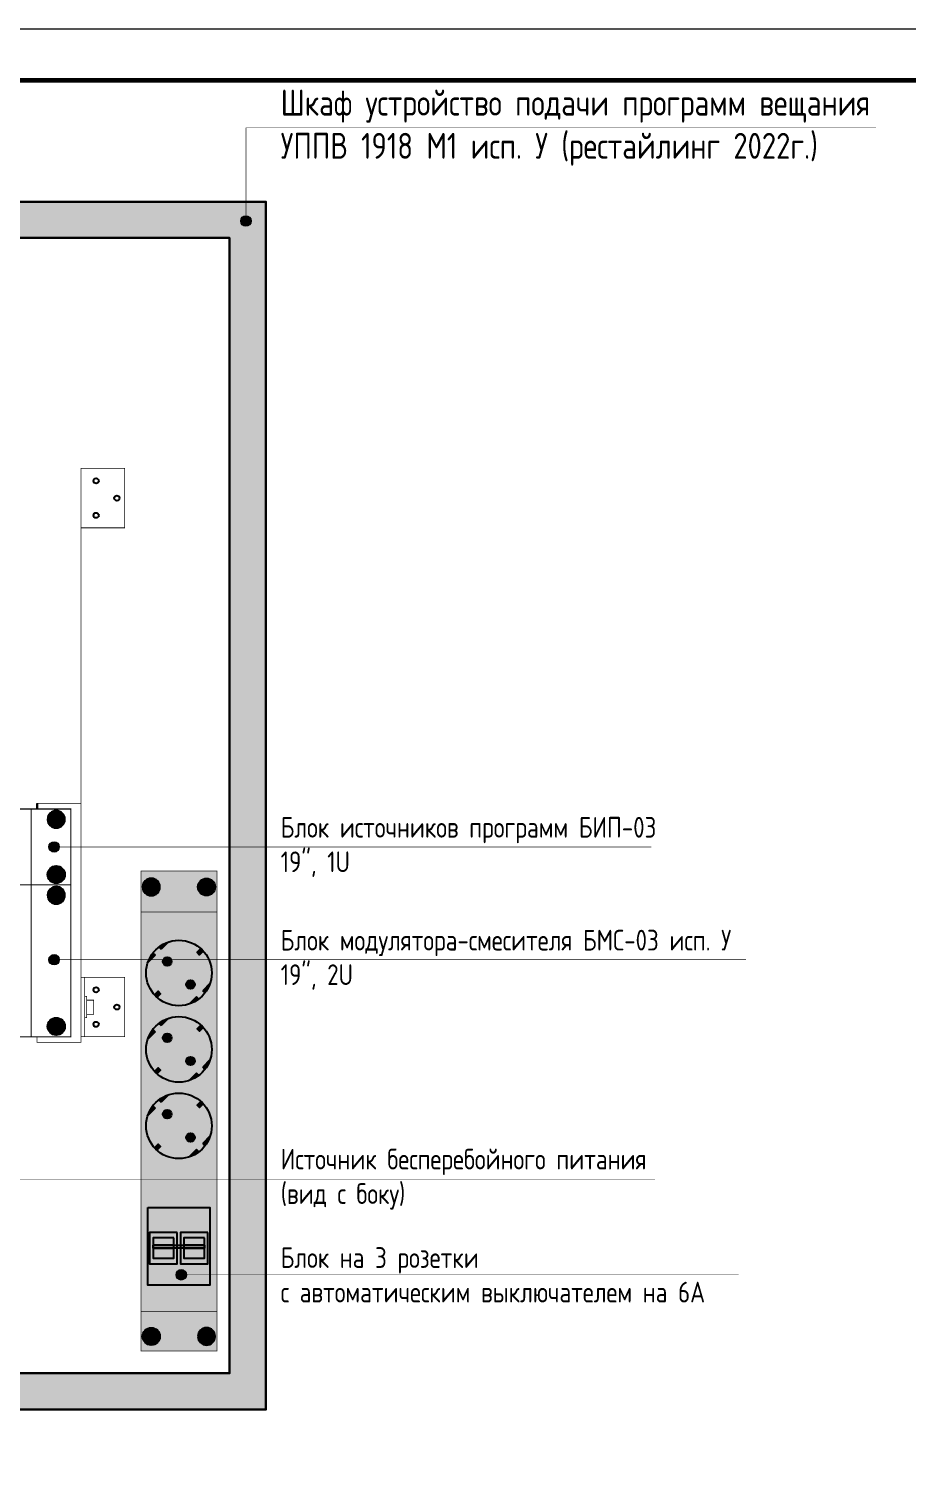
# Model space of a CAD drawing. Header units: millimetres. Extents: x -87434 to 499450, y -468665 to 122144.
# Drawn here: x 112368 to 120850, y 66823 to 80726 of the extents above; entities that cross this region are included whole.
import ezdxf

# ---------------------------------------------------------------- set-up
doc = ezdxf.new("R2010")
doc.units = ezdxf.units.MM
doc.linetypes.add('штриховая', pattern=[19.05, 12.7, -6.35])
for name, color, linetype, lineweight in [('__ФОРМАТ', 7, 'Continuous', 40), ('Text', 7, 'Continuous', 9), ('Выноски', 5, 'Continuous', 15)]:
    doc.layers.add(name, color=color, linetype=linetype, lineweight=lineweight)
doc.layers.add('Границы листа', color=7, linetype='Continuous', lineweight=0, plot=False)
doc.styles.get("Standard").update_dxf_attribs({"font": ''})
doc.styles.add('ГОСТ-ttf', font='')
doc.styles.get('Standard').set_extended_font_data('GOST type B')
doc.styles.get('ГОСТ-ttf').set_extended_font_data('GOST type A')

# ---------------------------------------------------------------- blocks, each defined once
blk = doc.blocks.new('*U1253')
at = {"true_color": 0xc7c7c7}
h = blk.add_hatch(color=9, dxfattribs=at)
h.set_gradient(color1=(93, 101, 98), color2=(179, 179, 179), tint=0.43, name='SPHERICAL')
h.paths.add_polyline_path([(10, 5, 1), (0, 5, 1)])
h.paths.add_polyline_path([(3.98, 2.56), (2.56, 3.98), (3.59, 5), (2.56, 6.02), (3.98, 7.44), (5, 6.41), (6.02, 7.44), (7.44, 6.02), (6.41, 5), (7.44, 3.98), (6.02, 2.56), (5, 3.59)], flags=16)
h = blk.add_hatch(color=250)
h.set_gradient(color1=(39, 42, 41), color2=(103, 113, 116), tint=0.43, name='SPHERICAL')
h.paths.add_polyline_path([(5, 6.41), (3.98, 7.44), (2.56, 6.02), (3.59, 5), (2.56, 3.98), (3.98, 2.56), (5, 3.59), (6.02, 2.56), (7.44, 3.98), (6.41, 5), (7.44, 6.02), (6.02, 7.44)])
at = {"color": 49, "lineweight": 25, "true_color": 0x474747}
blk.add_lwpolyline([(6.41, 5), (7.44, 6.02), (6.02, 7.44), (5, 6.41), (3.98, 7.44), (2.56, 6.02), (3.59, 5), (2.56, 3.98), (3.98, 2.56), (5, 3.59), (6.02, 2.56), (7.44, 3.98), (6.41, 5)], dxfattribs=at)
blk.add_circle((5, 5), 5, dxfattribs=at)
blk = doc.blocks.new('*U1252')
at = {"lineweight": 25}
h = blk.add_hatch(color=251, dxfattribs=at)
h.set_gradient(color1=(102, 106, 98), color2=(120, 120, 110), rotation=90, tint=0.43)
h.paths.add_polyline_path([(0, -22), (278.31, -22), (278.31, 22), (0, 22)])
h = blk.add_hatch(color=256, dxfattribs=at)
h.dxf.hatch_style = 1
h.set_gradient(color1=(147, 144, 128), color2=(180, 178, 167), rotation=180, tint=1, name='CURVED')
h.paths.add_polyline_path([(83.15, 18), (38.15, 18), (38.15, -18), (83.15, -18)])
h.paths.add_polyline_path([(68.64, 1.09), (50.64, 1.09), (50.64, 17), (68.64, 17)], flags=16)
h.paths.add_polyline_path([(65.64, 3), (53.85, 3), (53.85, 15), (65.64, 15)], flags=0)
h.paths.add_polyline_path([(61.41, 3), (59.74, 3), (59.74, 15), (61.41, 15)], flags=0)
h = blk.add_hatch(color=256, dxfattribs=at)
h.dxf.hatch_style = 1
h.set_gradient(color1=(83, 80, 70), color2=(107, 104, 91), tint=1, name='CURVED')
h.paths.add_polyline_path([(68.64, 17), (50.64, 17), (50.64, 1.09), (68.64, 1.09)])
h.paths.add_polyline_path([(65.64, 3), (53.85, 3), (53.85, 15), (65.64, 15)], flags=16)
h.paths.add_polyline_path([(61.41, 3), (59.74, 3), (59.74, 15), (61.41, 15)], flags=16)
h = blk.add_hatch(color=256, dxfattribs=at)
h.dxf.hatch_style = 1
h.set_gradient(color1=(36, 35, 30), color2=(69, 67, 59), tint=1, name='CURVED')
h.paths.add_polyline_path([(141.13, -12), (142.54, -10.59), (144.66, -12.71, 0.270091), (148.56, 6.02), (144.33, 10.25), (145.63, 11.55, 0.033002), (143.98, 13.44, 0.033002), (142.09, 15.09), (140.79, 13.79), (136.56, 18.02, 0.270091), (117.83, 14.12), (119.95, 12), (118.54, 10.59), (116.42, 12.71, 0.270091), (112.52, -6.02), (116.75, -10.25), (115.45, -11.55, 0.033002), (117.11, -13.44, 0.033002), (118.99, -15.09), (120.29, -13.79), (124.52, -18.02, 0.270091), (143.25, -14.12)])
h.paths.add_polyline_path([(122.05, -8.49, -1), (125.59, -4.95, -1)], flags=16)
h.paths.add_polyline_path([(135.49, 4.95, -1), (139.03, 8.49, -1)], flags=16)
h = blk.add_hatch(color=256, dxfattribs=at)
h.dxf.hatch_style = 1
h.set_gradient(color1=(63, 62, 54), color2=(138, 134, 117), rotation=270, tint=1, name='CURVED')
h.paths.add_polyline_path([(140.79, 13.79), (142.09, 15.09, 0.082938), (136.56, 18.02)])
h = blk.add_hatch(color=256, dxfattribs=at)
h.dxf.hatch_style = 1
h.set_gradient(color1=(36, 35, 30), color2=(69, 67, 59), tint=1, name='CURVED')
h.paths.add_polyline_path([(185.42, -12), (186.83, -10.59), (188.95, -12.71, 0.270091), (192.85, 6.02), (188.62, 10.25), (189.92, 11.55, 0.033002), (188.27, 13.44, 0.033002), (186.38, 15.09), (185.08, 13.79), (180.85, 18.02, 0.270091), (162.12, 14.12), (164.24, 12), (162.83, 10.59), (160.71, 12.71, 0.270091), (156.81, -6.02), (161.04, -10.25), (159.74, -11.55, 0.033002), (161.4, -13.44, 0.033002), (163.28, -15.09), (164.58, -13.79), (168.81, -18.02, 0.270091), (187.54, -14.12)])
h.paths.add_polyline_path([(166.35, -8.49, -1), (169.88, -4.95, -1)], flags=16)
h.paths.add_polyline_path([(179.78, 4.95, -1), (183.32, 8.49, -1)], flags=16)
h = blk.add_hatch(color=256, dxfattribs=at)
h.dxf.hatch_style = 1
h.set_gradient(color1=(63, 62, 54), color2=(138, 134, 117), rotation=270, tint=1, name='CURVED')
h.paths.add_polyline_path([(185.08, 13.79), (186.38, 15.09, 0.082938), (180.85, 18.02)])
h = blk.add_hatch(color=256, dxfattribs=at)
h.dxf.hatch_style = 1
h.set_gradient(color1=(36, 35, 30), color2=(69, 67, 59), tint=1, name='CURVED')
h.paths.add_polyline_path([(229.71, -12), (231.12, -10.59), (233.24, -12.71, 0.270091), (237.14, 6.02), (232.91, 10.25), (234.21, 11.55, 0.033002), (232.56, 13.44, 0.033002), (230.67, 15.09), (229.37, 13.79), (225.14, 18.02, 0.270091), (206.41, 14.12), (208.53, 12), (207.12, 10.59), (205, 12.71, 0.270091), (201.1, -6.02), (205.33, -10.25), (204.03, -11.55, 0.033002), (205.69, -13.44, 0.033002), (207.57, -15.09), (208.87, -13.79), (213.1, -18.02, 0.270091), (231.83, -14.12)])
h.paths.add_polyline_path([(210.64, -8.49, -1), (214.17, -4.95, -1)], flags=16)
h.paths.add_polyline_path([(224.07, 4.95, -1), (227.61, 8.49, -1)], flags=16)
h = blk.add_hatch(color=256, dxfattribs=at)
h.dxf.hatch_style = 1
h.set_gradient(color1=(63, 62, 54), color2=(138, 134, 117), rotation=270, tint=1, name='CURVED')
h.paths.add_polyline_path([(229.37, 13.79), (230.67, 15.09, 0.082938), (225.14, 18.02)])
h = blk.add_hatch(color=256, dxfattribs=at)
h.dxf.hatch_style = 1
h.set_gradient(color1=(82, 163, 0), color2=(41, 82, 0), rotation=90, tint=1, name='INVCYLINDER')
h.paths.add_polyline_path([(65.64, 15), (61.41, 15), (61.41, 3), (65.64, 3)])
h.paths.add_polyline_path([(53.85, 3), (59.74, 3), (59.74, 15), (53.85, 15)])
h = blk.add_hatch(color=256, dxfattribs=at)
h.dxf.hatch_style = 1
h.set_gradient(color1=(82, 163, 0), color2=(41, 82, 0), rotation=90, tint=1, name='INVCYLINDER')
h.paths.add_polyline_path([(59.74, 15), (61.41, 15), (61.41, -14.84), (59.74, -14.84)])
h = blk.add_hatch(color=254)
h.set_gradient(color1=(226, 228, 228), color2=(37, 39, 39), rotation=90, tint=0.65, name='INVCYLINDER')
h.paths.add_polyline_path([(118.54, 10.59), (119.95, 12), (117.81, 14.14), (116.4, 12.73)])
h = blk.add_hatch(color=256, dxfattribs=at)
h.dxf.hatch_style = 1
h.set_gradient(color1=(10, 11, 11), color2=(0, 0, 0), tint=1, name='INVSPHERICAL')
h.paths.add_polyline_path([(134.76, 6.72, 1), (139.76, 6.72, 1)])
h = blk.add_hatch(color=256, dxfattribs=at)
h.dxf.hatch_style = 1
h.set_gradient(color1=(63, 62, 54), color2=(138, 134, 117), rotation=270, tint=1, name='CURVED')
h.paths.add_polyline_path([(145.63, 11.55), (144.33, 10.25), (148.56, 6.02, 0.082938)])
h = blk.add_hatch(color=254)
h.set_gradient(color1=(226, 228, 228), color2=(37, 39, 39), rotation=90, tint=0.65, name='INVCYLINDER')
h.paths.add_polyline_path([(162.83, 10.59), (164.24, 12), (162.1, 14.14), (160.69, 12.73)])
h = blk.add_hatch(color=256, dxfattribs=at)
h.dxf.hatch_style = 1
h.set_gradient(color1=(10, 11, 11), color2=(0, 0, 0), tint=1, name='INVSPHERICAL')
h.paths.add_polyline_path([(179.05, 6.72, 1), (184.05, 6.72, 1)])
h = blk.add_hatch(color=256, dxfattribs=at)
h.dxf.hatch_style = 1
h.set_gradient(color1=(63, 62, 54), color2=(138, 134, 117), rotation=270, tint=1, name='CURVED')
h.paths.add_polyline_path([(189.92, 11.55), (188.62, 10.25), (192.85, 6.02, 0.082938)])
h = blk.add_hatch(color=254)
h.set_gradient(color1=(226, 228, 228), color2=(37, 39, 39), rotation=90, tint=0.65, name='INVCYLINDER')
h.paths.add_polyline_path([(207.12, 10.59), (208.53, 12), (206.39, 14.14), (204.98, 12.73)])
h = blk.add_hatch(color=256, dxfattribs=at)
h.dxf.hatch_style = 1
h.set_gradient(color1=(10, 11, 11), color2=(0, 0, 0), tint=1, name='INVSPHERICAL')
h.paths.add_polyline_path([(223.34, 6.72, 1), (228.34, 6.72, 1)])
h = blk.add_hatch(color=256, dxfattribs=at)
h.dxf.hatch_style = 1
h.set_gradient(color1=(63, 62, 54), color2=(138, 134, 117), rotation=270, tint=1, name='CURVED')
h.paths.add_polyline_path([(234.21, 11.55), (232.91, 10.25), (237.14, 6.02, 0.082938)])
h = blk.add_hatch(color=256, dxfattribs=at)
h.dxf.hatch_style = 1
h.set_gradient(color1=(83, 80, 70), color2=(107, 104, 91), tint=1, name='CURVED')
h.paths.add_polyline_path([(68.64, -0.84), (50.64, -0.84), (50.64, -16.75), (68.64, -16.75)])
h.paths.add_polyline_path([(65.64, -14.84), (53.85, -14.84), (53.85, -2.84), (65.64, -2.84)], flags=16)
h.paths.add_polyline_path([(61.41, -14.84), (59.74, -14.84), (59.74, -2.84), (61.41, -2.84)], flags=16)
h = blk.add_hatch(color=256, dxfattribs=at)
h.dxf.hatch_style = 1
h.set_gradient(color1=(82, 163, 0), color2=(41, 82, 0), rotation=90, tint=1, name='INVCYLINDER')
h.paths.add_polyline_path([(65.64, -2.84), (61.41, -2.84), (61.41, -14.84), (65.64, -14.84)])
h.paths.add_polyline_path([(53.85, -14.84), (59.74, -14.84), (59.74, -2.84), (53.85, -2.84)])
h = blk.add_hatch(color=256, dxfattribs=at)
h.dxf.hatch_style = 1
h.set_gradient(color1=(63, 62, 54), color2=(138, 134, 117), rotation=90, tint=1, name='CURVED')
h.paths.add_polyline_path([(112.52, -6.02, 0.082938), (115.45, -11.55), (116.75, -10.25)])
h = blk.add_hatch(color=256, dxfattribs=at)
h.dxf.hatch_style = 1
h.set_gradient(color1=(10, 11, 11), color2=(0, 0, 0), tint=1, name='INVSPHERICAL')
h.paths.add_polyline_path([(126.32, -6.72, 1), (121.32, -6.72, 1)])
h = blk.add_hatch(color=256, dxfattribs=at)
h.dxf.hatch_style = 1
h.set_gradient(color1=(63, 62, 54), color2=(138, 134, 117), rotation=90, tint=1, name='CURVED')
h.paths.add_polyline_path([(156.81, -6.02, 0.082938), (159.74, -11.55), (161.04, -10.25)])
h = blk.add_hatch(color=256, dxfattribs=at)
h.dxf.hatch_style = 1
h.set_gradient(color1=(10, 11, 11), color2=(0, 0, 0), tint=1, name='INVSPHERICAL')
h.paths.add_polyline_path([(170.61, -6.72, 1), (165.61, -6.72, 1)])
h = blk.add_hatch(color=256, dxfattribs=at)
h.dxf.hatch_style = 1
h.set_gradient(color1=(63, 62, 54), color2=(138, 134, 117), rotation=90, tint=1, name='CURVED')
h.paths.add_polyline_path([(201.1, -6.02, 0.082938), (204.03, -11.55), (205.33, -10.25)])
h = blk.add_hatch(color=256, dxfattribs=at)
h.dxf.hatch_style = 1
h.set_gradient(color1=(10, 11, 11), color2=(0, 0, 0), tint=1, name='INVSPHERICAL')
h.paths.add_polyline_path([(214.9, -6.72, 1), (209.9, -6.72, 1)])
h = blk.add_hatch(color=256, dxfattribs=at)
h.dxf.hatch_style = 1
h.set_gradient(color1=(63, 62, 54), color2=(138, 134, 117), rotation=90, tint=1, name='CURVED')
h.paths.add_polyline_path([(120.29, -13.79), (118.99, -15.09, 0.082938), (124.52, -18.02)])
h = blk.add_hatch(color=254)
h.set_gradient(color1=(226, 228, 228), color2=(37, 39, 39), rotation=90, tint=0.65, name='INVCYLINDER')
h.paths.add_polyline_path([(143.27, -14.14), (144.68, -12.73), (142.54, -10.59), (141.13, -12)])
h = blk.add_hatch(color=256, dxfattribs=at)
h.dxf.hatch_style = 1
h.set_gradient(color1=(63, 62, 54), color2=(138, 134, 117), rotation=90, tint=1, name='CURVED')
h.paths.add_polyline_path([(164.58, -13.79), (163.28, -15.09, 0.082938), (168.81, -18.02)])
h = blk.add_hatch(color=254)
h.set_gradient(color1=(226, 228, 228), color2=(37, 39, 39), rotation=90, tint=0.65, name='INVCYLINDER')
h.paths.add_polyline_path([(187.56, -14.14), (188.97, -12.73), (186.83, -10.59), (185.42, -12)])
h = blk.add_hatch(color=256, dxfattribs=at)
h.dxf.hatch_style = 1
h.set_gradient(color1=(63, 62, 54), color2=(138, 134, 117), rotation=90, tint=1, name='CURVED')
h.paths.add_polyline_path([(208.87, -13.79), (207.57, -15.09, 0.082938), (213.1, -18.02)])
h = blk.add_hatch(color=254)
h.set_gradient(color1=(226, 228, 228), color2=(37, 39, 39), rotation=90, tint=0.65, name='INVCYLINDER')
h.paths.add_polyline_path([(231.85, -14.14), (233.26, -12.73), (231.12, -10.59), (229.71, -12)])
for p, q in [((140.79, 13.79), (136.56, 18.02)), ((185.08, 13.79), (180.85, 18.02)), ((229.37, 13.79), (225.14, 18.02)), ((142.09, 15.09), (140.79, 13.79)), ((145.63, 11.55), (144.33, 10.25)), ((148.56, 6.02), (144.33, 10.25)), ((186.38, 15.09), (185.08, 13.79)), ((189.92, 11.55), (188.62, 10.25)), ((192.85, 6.02), (188.62, 10.25)), ((230.67, 15.09), (229.37, 13.79)), ((234.21, 11.55), (232.91, 10.25)), ((237.14, 6.02), (232.91, 10.25)), ((116.75, -10.25), (112.52, -6.02)), ((161.04, -10.25), (156.81, -6.02)), ((205.33, -10.25), (201.1, -6.02)), ((115.45, -11.55), (116.75, -10.25)), ((118.99, -15.09), (120.29, -13.79)), ((124.52, -18.02), (120.29, -13.79)), ((159.74, -11.55), (161.04, -10.25)), ((163.28, -15.09), (164.58, -13.79)), ((168.81, -18.02), (164.58, -13.79)), ((204.03, -11.55), (205.33, -10.25)), ((207.57, -15.09), (208.87, -13.79)), ((213.1, -18.02), (208.87, -13.79))]:
    blk.add_line(p, q)
at = {"const_width": 0.4}
blk.add_lwpolyline([(0, -22), (278.31, -22), (278.31, 22), (0, 22)], close=True, dxfattribs=at)
for points in [[(23, -22), (23, 22)], [(254.47, -22), (254.47, 22)]]:
    blk.add_lwpolyline(points, dxfattribs=at)
at = {"color": 251, "lineweight": 25}
blk.add_lwpolyline([(83.15, 18), (83.15, -18), (38.15, -18), (38.15, 18)], close=True, dxfattribs=at)
at = {"lineweight": 25}
for points in [[(68.64, 1.09), (68.64, 17), (50.64, 17), (50.64, 1.09)], [(65.64, 3), (65.64, 15), (53.85, 15), (53.85, 3)], [(61.41, 3), (61.41, 15), (59.74, 15), (59.74, 3)], [(59.74, 15), (61.41, 15), (61.41, -14.84), (59.74, -14.84)], [(116.4, 12.73), (117.81, 14.14), (119.95, 12), (118.54, 10.59)], [(160.69, 12.73), (162.1, 14.14), (164.24, 12), (162.83, 10.59)], [(204.98, 12.73), (206.39, 14.14), (208.53, 12), (207.12, 10.59)], [(68.64, -16.75), (68.64, -0.84), (50.64, -0.84), (50.64, -16.75)], [(65.64, -14.84), (65.64, -2.84), (53.85, -2.84), (53.85, -14.84)], [(61.41, -14.84), (61.41, -2.84), (59.74, -2.84), (59.74, -14.84)], [(143.27, -14.14), (144.68, -12.73), (142.54, -10.59), (141.13, -12)], [(187.56, -14.14), (188.97, -12.73), (186.83, -10.59), (185.42, -12)], [(231.85, -14.14), (233.26, -12.73), (231.12, -10.59), (229.71, -12)]]:
    blk.add_lwpolyline(points, close=True, dxfattribs=at)
for centre, radius in [((130.54, 0), 19), ((174.83, 0), 19), ((219.12, 0), 19), ((137.26, 6.72), 2.5), ((181.55, 6.72), 2.5), ((225.84, 6.72), 2.5), ((123.82, -6.72), 2.5), ((168.11, -6.72), 2.5), ((212.4, -6.72), 2.5)]:
    blk.add_circle(centre, radius)
blk.add_blockref('*U1253', (3.5, 11), dxfattribs=at)
at = {"lineweight": 25, "xscale": -1}
blk.add_blockref('*U1253', (273.97, 11), dxfattribs=at)
at = {"lineweight": 25, "xscale": -1, "rotation": 180}
blk.add_blockref('*U1253', (3.5, -11), dxfattribs=at)
at = {"lineweight": 25, "rotation": 180}
blk.add_blockref('*U1253', (273.97, -11), dxfattribs=at)
blk = doc.blocks.new('*U1254')
blk.add_blockref('*U1252', (0, 0))
blk = doc.blocks.new('*U1220')
at = {"true_color": 0xc7c7c7}
h = blk.add_hatch(color=9, dxfattribs=at)
h.set_gradient(color1=(93, 101, 98), color2=(179, 179, 179), tint=0.43, name='SPHERICAL')
h.paths.add_polyline_path([(10, 5, 1), (0, 5, 1)])
h.paths.add_polyline_path([(3.98, 2.56), (2.56, 3.98), (3.59, 5), (2.56, 6.02), (3.98, 7.44), (5, 6.41), (6.02, 7.44), (7.44, 6.02), (6.41, 5), (7.44, 3.98), (6.02, 2.56), (5, 3.59)], flags=16)
h = blk.add_hatch(color=250)
h.set_gradient(color1=(39, 42, 41), color2=(103, 113, 116), tint=0.43, name='SPHERICAL')
h.paths.add_polyline_path([(5, 6.41), (3.98, 7.44), (2.56, 6.02), (3.59, 5), (2.56, 3.98), (3.98, 2.56), (5, 3.59), (6.02, 2.56), (7.44, 3.98), (6.41, 5), (7.44, 6.02), (6.02, 7.44)])
at = {"color": 49, "lineweight": 25, "true_color": 0x474747}
blk.add_lwpolyline([(6.41, 5), (7.44, 6.02), (6.02, 7.44), (5, 6.41), (3.98, 7.44), (2.56, 6.02), (3.59, 5), (2.56, 3.98), (3.98, 2.56), (5, 3.59), (6.02, 2.56), (7.44, 3.98), (6.41, 5)], dxfattribs=at)
blk.add_circle((5, 5), 5, dxfattribs=at)
blk = doc.blocks.new('*U1230')
at = {"const_width": 0.6}
blk.add_lwpolyline([(0, 0), (482, 0), (482, 44), (0, 44)], close=True, dxfattribs=at)
blk.add_lwpolyline([(459, 0), (459, 44)], dxfattribs=at)
at = {"lineweight": 25, "xscale": -1}
blk.add_blockref('*U1220', (478.5, 33), dxfattribs=at)
at = {"lineweight": 25, "rotation": 180}
blk.add_blockref('*U1220', (478.5, 11), dxfattribs=at)
blk = doc.blocks.new('*U1231')
blk.add_blockref('*U1230', (0, 0))
blk = doc.blocks.new('*U1233')
at = {"true_color": 0xc7c7c7}
h = blk.add_hatch(color=9, dxfattribs=at)
h.set_gradient(color1=(93, 101, 98), color2=(179, 179, 179), tint=0.43, name='SPHERICAL')
h.paths.add_polyline_path([(10, 5, 1), (0, 5, 1)])
h.paths.add_polyline_path([(3.98, 2.56), (2.56, 3.98), (3.59, 5), (2.56, 6.02), (3.98, 7.44), (5, 6.41), (6.02, 7.44), (7.44, 6.02), (6.41, 5), (7.44, 3.98), (6.02, 2.56), (5, 3.59)], flags=16)
h = blk.add_hatch(color=250)
h.set_gradient(color1=(39, 42, 41), color2=(103, 113, 116), tint=0.43, name='SPHERICAL')
h.paths.add_polyline_path([(5, 6.41), (3.98, 7.44), (2.56, 6.02), (3.59, 5), (2.56, 3.98), (3.98, 2.56), (5, 3.59), (6.02, 2.56), (7.44, 3.98), (6.41, 5), (7.44, 6.02), (6.02, 7.44)])
at = {"color": 49, "lineweight": 25, "true_color": 0x474747}
blk.add_lwpolyline([(6.41, 5), (7.44, 6.02), (6.02, 7.44), (5, 6.41), (3.98, 7.44), (2.56, 6.02), (3.59, 5), (2.56, 3.98), (3.98, 2.56), (5, 3.59), (6.02, 2.56), (7.44, 3.98), (6.41, 5)], dxfattribs=at)
blk.add_circle((5, 5), 5, dxfattribs=at)
blk = doc.blocks.new('*U1250')
at = {"const_width": 0.6}
blk.add_lwpolyline([(0, 0), (482, 0), (482, 88), (0, 88)], close=True, dxfattribs=at)
blk.add_lwpolyline([(459, 0), (459, 88)], dxfattribs=at)
at = {"lineweight": 25, "xscale": -1}
blk.add_blockref('*U1233', (478.5, 77), dxfattribs=at)
at = {"lineweight": 25, "rotation": 180}
blk.add_blockref('*U1233', (478.5, 11), dxfattribs=at)
blk = doc.blocks.new('*U1251')
blk.add_blockref('*U1250', (2532.32, 1151.71))
blk = doc.blocks.new('A$C0D4A27B5')
at = {"lineweight": 25}
h = blk.add_hatch(color=251, dxfattribs=at)
h.set_gradient(color1=(62, 64, 59), color2=(90, 93, 86), tint=0.46, name='INVHEMISPHERICAL')
h.paths.add_polyline_path([(0, 0), (650, 0), (650, -700), (0, -700)])
h.paths.add_polyline_path([(21.05, -21.05), (628.95, -21.05), (628.95, -678.95), (21.05, -678.95)], flags=16)
at = {"layer": 'Выноски'}
h = blk.add_hatch(color=256, dxfattribs=at)
h.dxf.hatch_style = 1
edge = h.paths.add_edge_path()
edge.add_arc((638.43, -11.2), 3.02, 0, 360)
h = blk.add_hatch(color=256, dxfattribs=at)
h.dxf.hatch_style = 1
edge = h.paths.add_edge_path()
edge.add_arc((527.29, -373.96), 3.02, 0, 360)
h = blk.add_hatch(color=256, dxfattribs=at)
h.dxf.hatch_style = 1
edge = h.paths.add_edge_path()
edge.add_arc((527.29, -439.29), 3.02, 0, 360)
h = blk.add_hatch(color=256, dxfattribs=at)
h.dxf.hatch_style = 1
edge = h.paths.add_edge_path()
edge.add_arc((600.94, -621.9), 3.02, 0, 360)
at = {"color": 252, "lineweight": 30}
blk.add_line((517.42, -348.75), (517.42, -351.96), dxfattribs=at)
at = {"lineweight": 30}
for points in [[(0, 0), (650, 0), (650, -700), (0, -700)], [(21.05, -21.05), (628.95, -21.05), (628.95, -678.95), (21.05, -678.95)]]:
    blk.add_lwpolyline(points, close=True, dxfattribs=at)
at = {"color": 252, "const_width": 0.4}
for points in [[(542.96, -154.58), (568.11, -154.58), (568.11, -189.02), (542.96, -189.02)], [(542.96, -449.51), (568.11, -449.51), (568.11, -483.96), (542.96, -483.96)], [(544.96, -472.9), (546.2, -472.9), (546.2, -460.57), (544.96, -460.57)], [(546.2, -462.74), (550.13, -462.74), (550.13, -470.87), (546.2, -470.87)]]:
    blk.add_lwpolyline(points, close=True, dxfattribs=at)
at = {"color": 252, "linetype": 'штриховая', "const_width": 0.4}
blk.add_lwpolyline([(542.96, -189.02), (542.96, -348.75)], dxfattribs=at)
at = {"color": 252, "const_width": 0.4}
for points in [[(517.42, -483.71), (517.42, -487.17), (542.96, -487.17), (542.96, -348.75), (517.42, -348.75), (517.42, -351.71)], [(544.96, -449.51), (544.96, -483.96)]]:
    blk.add_lwpolyline(points, dxfattribs=at)
at = {"color": 252}
for centre in [(551.62, -161.8), (563.67, -171.8), (551.62, -181.8), (551.62, -456.74), (563.67, -466.74), (551.62, -476.74)]:
    blk.add_circle(centre, 1.5, dxfattribs=at)
at = {"layer": 'Выноски', "const_width": 0.3}
for points in [[(638.43, -11.2), (638.43, 42.83), (1003.38, 42.83)], [(527.29, -373.96), (873.21, -373.96)], [(527.29, -439.29), (928.17, -439.29)], [(445.93, -566.45), (875.39, -566.52)], [(600.94, -621.9), (923.97, -621.94)]]:
    blk.add_lwpolyline(points, dxfattribs=at)
at = {"layer": 'Выноски'}
for centre in [(638.43, -11.2), (527.29, -373.96), (527.29, -439.29), (600.94, -621.9)]:
    blk.add_circle(centre, 3.02, dxfattribs=at)
for name, p in [('*U1231', (55.02, -395.96)), ('*U1251', (-2477.29, -1635.67))]:
    blk.add_blockref(name, p)
at = {"rotation": 90}
blk.add_blockref('*U1254', (599.59, -666.12), dxfattribs=at)
at = {"layer": 'Text', "attachment_point": 4, "style": 'ГОСТ-ttf'}
for s, insert, char_height, width in [('Шкаф устройство подачи программ вещания\\PУППВ 1918 М1 исп. У (рестайлинг 2022г.)', (658.57, 42.83), 15, 381.3464), ('Блок источников программ БИП-03\\P19", 1U', (658.57, -373.96), 12, 371.9629), ('Блок модулятора-смесителя БМС-03 исп. У\\P19", 2U', (658.57, -439.37), 12, 371.9629), ('Источник бесперебойного питания\\P(вид с боку)', (658.56, -566.48), 12, 371.9629), ('Блок на 3 розетки\\Pс автоматическим выключателем на 6А', (658.57, -621.94), 12, 371.9629)]:
    blk.add_mtext(s, dxfattribs=dict(at, insert=insert, char_height=char_height, width=width))
blk = doc.blocks.new('*U1044')
at = {"lineweight": -2}
blk.add_lwpolyline([(20, 5), (415, 5), (415, 292), (20, 292)], close=True, dxfattribs=at)
at = {"layer": 'Границы листа'}
blk.add_lwpolyline([(420, 0), (0, 0), (0, 297), (420, 297)], close=True, dxfattribs=at)
at = {"lineweight": 13, "oblique": 10, "flags": 8}
blk.add_attdef('ФОРМАТ', (380.94, 1.12), '', height=3, dxfattribs=at)

msp = doc.modelspace()

# ---------------------------------------------------------------- block references
at = {"xscale": 16.66666666666666, "yscale": 16.66666666666666, "zscale": 16.66666666666666}
msp.add_blockref('A$C0D4A27B5', (103824.48396, 79056.46287), dxfattribs=at)
at = {"layer": '__ФОРМАТ', "lineweight": 60, "xscale": 99.9999999999996, "yscale": 99.9999999999996, "zscale": 99.9999999999996}
msp.add_blockref('*U1044', (98150.33486, 51026.31576), dxfattribs=at)

doc.saveas('drawing.dxf')
